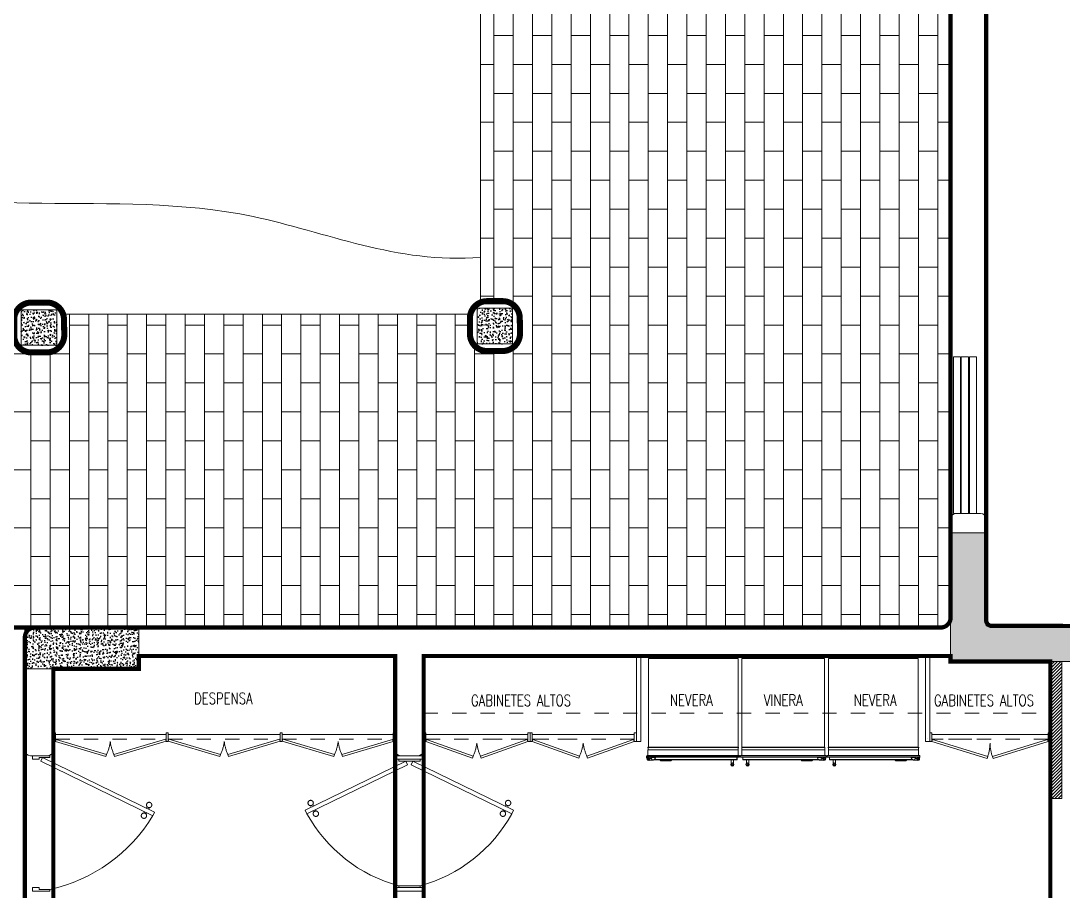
# Model space of a CAD drawing. Header units: metres. Extents: x 14 to 11050, y -346 to 476.
# Drawn here: x 135.34 to 142.66, y -211.28 to -205.17 of the extents above; entities that cross this region are included whole.
import ezdxf

# ---------------------------------------------------------------- set-up
doc = ezdxf.new("R2010")
doc.units = ezdxf.units.M
doc.linetypes.add('0', pattern=[0])
doc.linetypes.add('DASHED', pattern=[0.75, 0.5, -0.25])
doc.layers.get('0').update_dxf_attribs({"color": 250, "linetype": '0', "lineweight": 20})
for name, color, linetype, lineweight in [('A-DOOR', 35, 'Continuous', 5), ('A-WALL', 250, 'Continuous', 20), ('baños', 140, 'Continuous', 0), ('Columnas', 7, 'Continuous', 18), ('MOB FIJOS', 251, 'Continuous', 0), ('MOBILIARIOS', 252, 'Continuous', 0), ('piso', 253, 'Continuous', 0), ('PLF 01', 252, 'Continuous', 9), ('PROYECCION', 9, 'DASHED', 0), ('textos', 7, 'Continuous', 0)]:
    doc.layers.add(name, color=color, linetype=linetype, lineweight=lineweight)
doc.layers.add('HATCH', color=8, linetype='Continuous')
doc.layers.add('hatch piso', color=253, linetype='Continuous', lineweight=0, transparency=0.7)
doc.layers.add('REVESTIMIENTO EXTERIOR', color=7, linetype='Continuous', lineweight=5, true_color=0xffdebd)
doc.styles.add('Arch-Dim', font='romans.shx', dxfattribs={"width": 0.75})
doc.styles.get("Standard").update_dxf_attribs({"font": 'arial.ttf', "height": 0.1875})

# ---------------------------------------------------------------- blocks, each defined once
blk = doc.blocks.new('puerta 1.00')
at = {"layer": 'A-DOOR'}
for p, q in [((-0.15, -0.0125), (-0.9369, -0.3949)), ((-0.1376, -0.038), (-0.9245, -0.4204)), ((-0.1376, -0.038), (-0.15, -0.0125)), ((-0.8946, -0.3743), (-0.8996, -0.3641)), ((-0.8777, -0.3661), (-0.8826, -0.3559)), ((-0.9369, -0.3949), (-0.9245, -0.4204)), ((-0.8822, -0.3998), (-0.8772, -0.4101)), ((-0.8653, -0.3916), (-0.8603, -0.4018))]:
    blk.add_line(p, q, dxfattribs=at)
for points in [[(-0.08, 0), (-0.08, -0.025), (-0.125, -0.025), (-0.125, -0.0125), (-0.2, -0.0125), (-0.2, 0), (-0.08, 0)], [(-0.08, -0.95), (-0.08, -0.925), (-0.125, -0.925), (-0.125, -0.9375), (-0.2, -0.9375), (-0.2, -0.95), (-0.08, -0.95)]]:
    blk.add_lwpolyline(points, dxfattribs=at)
blk.add_arc((0.0366, 0.1602), 1.1229, 211.13358, 257.83427, dxfattribs=at)
for points in [[(-0.8982, -0.3642), (-0.9033, -0.3642), (-0.912, -0.3591), (-0.917, -0.3504), (-0.917, -0.3403), (-0.912, -0.3316), (-0.9033, -0.3265), (-0.8932, -0.3265), (-0.8844, -0.3316), (-0.8794, -0.3403), (-0.8794, -0.3504), (-0.8844, -0.3591), (-0.8932, -0.3642), (-0.8982, -0.3642)], [(-0.8617, -0.4394), (-0.8667, -0.4394), (-0.8754, -0.4344), (-0.8805, -0.4256), (-0.8805, -0.4156), (-0.8754, -0.4068), (-0.8667, -0.4018), (-0.8566, -0.4018), (-0.8479, -0.4068), (-0.8428, -0.4156), (-0.8428, -0.4257), (-0.8479, -0.4344), (-0.8566, -0.4394), (-0.8617, -0.4394)]]:
    blk.add_open_spline(points, degree=2, dxfattribs=at)
blk = doc.blocks.new('A$C0952172f')
at = {"layer": 'A-DOOR'}
for p, q in [((0.569, 1.4639), (0.5435, 1.4515)), ((0.9125, 0.7569), (0.569, 1.4639)), ((0.887, 0.7445), (0.5435, 1.4515)), ((0.564, 1.4092), (0.5538, 1.4042)), ((0.5723, 1.3923), (0.562, 1.3873)), ((0.5895, 1.4216), (0.5997, 1.4265)), ((0.5977, 1.4046), (0.608, 1.4096)), ((0.887, 0.7445), (0.9125, 0.7569)), ((0.887, 0.7193), (0.5435, 0.0124)), ((0.9125, 0.707), (0.569, 0)), ((0.887, 0.7193), (0.9125, 0.707)), ((0.5723, 0.0716), (0.562, 0.0766)), ((0.569, 0), (0.5435, 0.0124)), ((0.564, 0.0547), (0.5538, 0.0597)), ((0.5895, 0.0423), (0.5997, 0.0374)), ((0.5977, 0.0592), (0.608, 0.0543))]:
    blk.add_line(p, q, dxfattribs=at)
for points in [[(0, 0.8319), (0.025, 0.8319), (0.025, 0.6319), (0, 0.6319)], [(0.0375, 0.8069), (0.025, 0.8069), (0.025, 0.6569), (0.0375, 0.6569)], [(0.9125, 0.8069), (0.925, 0.8069), (0.925, 0.6569), (0.9125, 0.6569)], [(0.95, 0.8319), (0.925, 0.8319), (0.925, 0.6319), (0.95, 0.6319)]]:
    blk.add_lwpolyline(points, close=True, dxfattribs=at)
for centre, start, end in [((1.0509, 0.5323), 118.90198, 164.83585), ((1.0509, 0.9316), 195.16415, 241.09802)]:
    blk.add_arc(centre, 1.05, start, end, dxfattribs=at)
for points in [[(0.5244, 1.3886), (0.5244, 1.3937), (0.5295, 1.4024), (0.5382, 1.4075), (0.5483, 1.4074), (0.557, 1.4024), (0.5621, 1.3937), (0.5621, 1.3836), (0.557, 1.3748), (0.5483, 1.3698), (0.5382, 1.3698), (0.5295, 1.3749), (0.5244, 1.3836), (0.5244, 1.3886)], [(0.5997, 1.4252), (0.5997, 1.4303), (0.6047, 1.439), (0.6135, 1.444), (0.6236, 1.444), (0.6323, 1.439), (0.6373, 1.4302), (0.6373, 1.4202), (0.6323, 1.4114), (0.6236, 1.4064), (0.6135, 1.4064), (0.6047, 1.4114), (0.5997, 1.4202), (0.5997, 1.4252)], [(0.5244, 0.0753), (0.5244, 0.0702), (0.5295, 0.0615), (0.5382, 0.0564), (0.5483, 0.0564), (0.557, 0.0615), (0.5621, 0.0702), (0.5621, 0.0803), (0.557, 0.089), (0.5483, 0.0941), (0.5382, 0.0941), (0.5295, 0.089), (0.5244, 0.0803), (0.5244, 0.0753)], [(0.5997, 0.0387), (0.5997, 0.0336), (0.6047, 0.0249), (0.6135, 0.0199), (0.6236, 0.0199), (0.6323, 0.0249), (0.6373, 0.0337), (0.6373, 0.0437), (0.6323, 0.0525), (0.6236, 0.0575), (0.6135, 0.0575), (0.6047, 0.0525), (0.5997, 0.0437), (0.5997, 0.0387)]]:
    blk.add_open_spline(points, degree=2, dxfattribs=at)
blk = doc.blocks.new('PL BASE 1N NASAS 09')
at = {"layer": 'HATCH'}
h = blk.add_hatch(dxfattribs=at)
h.set_pattern_fill('AR-CONC', color=256, scale=0.00032)
h.paths.add_polyline_path([(-106.4561, -47.2693), (-106.2061, -47.2693), (-106.2061, -47.0193), (-106.4561, -47.0193)])
h = blk.add_hatch(dxfattribs=at)
h.set_pattern_fill('AR-CONC', color=256, scale=0.00032)
h.paths.add_polyline_path([(-103.2561, -47.2594), (-103.0061, -47.2594), (-103.0061, -47.0094), (-103.2561, -47.0094)])
h = blk.add_hatch(dxfattribs=at)
h.set_pattern_fill('AR-CONC', color=256, scale=0.00032)
h.paths.add_polyline_path([(-99.6812, -48.5842), (-99.9312, -48.5842), (-99.9312, -49.4888), (-98.7811, -49.4888), (-98.7811, -49.2388), (-99.6812, -49.2388)])
h = blk.add_hatch(dxfattribs=at)
h.set_pattern_fill('AR-CONC', color=256, scale=0.00032)
h.paths.add_polyline_path([(-106.4311, -49.2388), (-106.4311, -49.5388), (-105.6311, -49.5388), (-105.6311, -49.2388)])
at = {"layer": 'PLF 01'}
h = blk.add_hatch(dxfattribs=at)
h.set_pattern_fill('LINE', color=256, scale=0.005, angle=45)
h.set_pattern_definition([(45, (-98.539091, -50.599719), (-0.01122532, 0.01122532), [])])
h.paths.add_polyline_path([(-99.1496, -50.4497), (-99.231, -50.4497), (-99.231, -49.4888), (-99.1496, -49.4888)])
at = {"layer": 'A-DOOR'}
for points in [[(-99.9113, -47.3497), (-99.8613, -47.3497), (-99.8613, -48.4497), (-99.9113, -48.4497)], [(-99.8563, -47.3497), (-99.8063, -47.3497), (-99.8063, -48.4497), (-99.8563, -48.4497)], [(-99.7983, -47.3497), (-99.7483, -47.3497), (-99.7483, -48.4497), (-99.7983, -48.4497)]]:
    blk.add_lwpolyline(points, close=True, dxfattribs=at)
at = {"layer": 'A-WALL'}
for p, q in [((-99.9311, -48.4897), (-99.9311, -49.1797)), ((-99.6812, -48.4897), (-99.6812, -49.1597)), ((-106.3611, -49.2497), (-100.0011, -49.2497)), ((-106.4311, -49.3197), (-106.4311, -50.1097)), ((-105.6311, -49.4497), (-103.8311, -49.4497)), ((-103.8311, -49.4497), (-103.8311, -50.1097)), ((-103.6311, -49.4497), (-103.6311, -50.1097)), ((-103.6311, -49.4497), (-99.9312, -49.4497)), ((-106.2311, -49.5388), (-106.2311, -50.1097)), ((-106.3911, -50.1497), (-106.2711, -50.1497)), ((-103.7911, -50.1497), (-103.6711, -50.1497))]:
    blk.add_line(p, q, dxfattribs=at)
at = {"layer": 'A-WALL', "transparency": 33554684}
for p, q in [((-99.8911, -48.4497), (-99.7212, -48.4497)), ((-99.8011, -48.4497), (-99.8611, -48.4497))]:
    blk.add_line(p, q, dxfattribs=at)
at = {"layer": 'A-WALL'}
for points in [[(-106.3861, -47.3193), (-106.2761, -47.3193, 0.414214), (-106.1561, -47.1993), (-106.1561, -47.0893, 0.414214), (-106.2761, -46.9693), (-106.3861, -46.9693, 0.414214), (-106.5061, -47.0893), (-106.5061, -47.1993, 0.414214)], [(-103.1861, -47.3094), (-103.0761, -47.3094, 0.414214), (-102.9561, -47.1894), (-102.9561, -47.0794, 0.414214), (-103.0761, -46.9594), (-103.1861, -46.9594, 0.414214), (-103.3061, -47.0794), (-103.3061, -47.1894, 0.414214)]]:
    blk.add_lwpolyline(points, format="xyb", close=True, dxfattribs=at)
for centre, radius, start, end in [((-99.8911, -48.4897), 0.04, 90, 180), ((-99.7212, -48.4897), 0.04, 360, 90), ((-106.3611, -49.3197), 0.07, 90, 180), ((-100.0011, -49.1797), 0.07, 270, 0), ((-99.6412, -49.1987), 0.04, 180, 269.99524), ((-106.3911, -50.1097), 0.04, 180, 270), ((-106.2711, -50.1097), 0.04, 270, 0), ((-103.7911, -50.1097), 0.04, 180, 270), ((-103.6711, -50.1097), 0.04, 270, 0)]:
    blk.add_arc(centre, radius, start, end, dxfattribs=at)
at = {"layer": 'Columnas'}
for points in [[(-106.4561, -47.2693), (-106.2061, -47.2693), (-106.2061, -47.0193), (-106.4561, -47.0193)], [(-103.2561, -47.2594), (-103.0061, -47.2594), (-103.0061, -47.0094), (-103.2561, -47.0094)], [(-106.4311, -49.2388), (-106.4311, -49.5388), (-105.6311, -49.5388), (-105.6311, -49.2388)]]:
    blk.add_lwpolyline(points, close=True, dxfattribs=at)
blk.add_lwpolyline([(-99.6812, -48.5842), (-99.9312, -48.5842), (-99.9312, -49.4888), (-98.7811, -49.4888), (-98.7811, -49.2388), (-99.6812, -49.2388), (-99.6812, -48.5842)], dxfattribs=at)
at = {"layer": 'MOB FIJOS'}
for p, q in [((-102.1372, -49.4497), (-102.1372, -50.0497)), ((-102.1072, -49.4497), (-102.1072, -50.0497)), ((-100.1072, -49.4497), (-100.1072, -50.0497)), ((-100.0772, -49.4497), (-100.0772, -50.0497)), ((-100.1072, -50.0497), (-100.0772, -50.0497))]:
    blk.add_line(p, q, dxfattribs=at)
at = {"layer": 'MOB FIJOS', "ltscale": 0.01}
blk.add_line((-102.1072, -50.0497), (-102.1372, -50.0497), dxfattribs=at)
at = {"layer": 'MOB FIJOS'}
for points in [[(-106.2161, -49.9897), (-106.2311, -49.9897), (-106.2311, -50.0497), (-106.2161, -50.0497)], [(-106.2118, -50.0353), (-106.2161, -50.0497), (-105.8614, -50.1549), (-105.8571, -50.1406)], [(-105.4437, -50.0335), (-105.4395, -50.0479), (-105.8008, -50.1549), (-105.8051, -50.1406)], [(-105.4244, -49.9897), (-105.4394, -49.9897), (-105.4394, -50.0497), (-105.4244, -50.0497)], [(-105.4201, -50.0329), (-105.4243, -50.0473), (-105.0614, -50.1549), (-105.0571, -50.1406)], [(-104.6437, -50.0334), (-104.6394, -50.0478), (-105.0008, -50.1549), (-105.0051, -50.1406)], [(-104.6244, -49.9897), (-104.6394, -49.9897), (-104.6394, -50.0497), (-104.6244, -50.0497)], [(-104.6199, -50.0329), (-104.6242, -50.0473), (-104.2614, -50.1549), (-104.2571, -50.1406)], [(-103.8503, -50.0353), (-103.8461, -50.0497), (-104.2008, -50.1549), (-104.2051, -50.1406)], [(-103.8311, -49.9897), (-103.8461, -49.9897), (-103.8461, -50.0497), (-103.8311, -50.0497)], [(-103.6161, -49.9897), (-103.6311, -49.9897), (-103.6311, -50.0497), (-103.6161, -50.0497)], [(-103.6117, -50.0353), (-103.616, -50.0497), (-103.2879, -50.1661), (-103.2837, -50.1517)], [(-102.9035, -50.0353), (-102.8993, -50.0497), (-103.2273, -50.1661), (-103.2316, -50.1517)], [(-102.8992, -49.9897), (-102.8842, -49.9897), (-102.8842, -50.0497), (-102.8992, -50.0497)], [(-102.8692, -49.9897), (-102.8842, -49.9897), (-102.8842, -50.0497), (-102.8692, -50.0497)], [(-102.8648, -50.0353), (-102.8691, -50.0497), (-102.541, -50.1661), (-102.5367, -50.1517)], [(-102.1566, -50.0353), (-102.1523, -50.0497), (-102.4804, -50.1661), (-102.4847, -50.1517)], [(-102.1522, -49.9897), (-102.1372, -49.9897), (-102.1372, -50.0497), (-102.1522, -50.0497)], [(-100.0622, -49.9897), (-100.0772, -49.9897), (-100.0772, -50.0497), (-100.0622, -50.0497)], [(-100.0575, -50.0355), (-100.0622, -50.0497), (-99.675, -50.169), (-99.6703, -50.1547)], [(-99.2508, -50.0355), (-99.2461, -50.0497), (-99.6333, -50.169), (-99.638, -50.1547)], [(-99.246, -49.9897), (-99.231, -49.9897), (-99.231, -50.0497), (-99.246, -50.0497)]]:
    blk.add_lwpolyline(points, close=True, dxfattribs=at)
at = {"layer": 'MOBILIARIOS'}
blk.add_line((-100.0915, -50.0255), (-100.0915, -50.0262), dxfattribs=at)
at = {"layer": 'piso'}
for p, q in [((-99.9311, -42.0097), (-99.9311, -48.4897)), ((-103.2311, -43.5007), (-103.2311, -46.9682)), ((-106.1628, -47.0498), (-103.3023, -47.0498)), ((-106.3611, -49.2497), (-111.7811, -49.2497)), ((-106.2161, -49.9997), (-105.4394, -49.9997)), ((-105.4244, -49.9997), (-104.6394, -49.9997)), ((-104.6244, -49.9997), (-103.8461, -49.9997)), ((-103.6161, -49.9997), (-102.9372, -49.9997)), ((-102.8992, -49.9997), (-103.1789, -49.9997)), ((-102.8692, -49.9997), (-102.5894, -49.9997)), ((-102.1522, -49.9997), (-102.8311, -49.9997)), ((-99.246, -49.9997), (-100.0622, -49.9997)), ((-106.4311, -50.1097), (-106.4311, -51.1397))]:
    blk.add_line(p, q, dxfattribs=at)
at = {"layer": 'PLF 01'}
blk.add_lwpolyline([(-99.1496, -49.4888), (-99.1496, -50.4497), (-99.231, -50.4497), (-99.231, -49.4888)], dxfattribs=at)
at = {"layer": 'PROYECCION', "color": 252, "linetype": 'DASHED', "ltscale": 0.1}
for p, q in [((-103.6311, -49.8497), (-99.2323, -49.8497)), ((-106.2161, -50.0331), (-105.4394, -50.0331)), ((-105.4244, -50.0331), (-104.6394, -50.0331)), ((-104.6244, -50.0331), (-103.8461, -50.0331)), ((-103.6161, -50.0331), (-102.8864, -50.0331)), ((-103.1789, -50.0331), (-102.8992, -50.0331)), ((-102.1522, -50.0331), (-102.8819, -50.0331)), ((-102.5894, -50.0331), (-102.8692, -50.0331)), ((-99.7825, -50.0331), (-100.0622, -50.0331)), ((-99.246, -50.0331), (-100.0622, -50.0331))]:
    blk.add_line(p, q, dxfattribs=at)
for centre, radius, start, end in [((-106.1217, -50.0156), 0.2927, 334.73156, 353.31139), ((-105.5404, -50.0156), 0.2927, 186.68861, 205.26844), ((-105.3217, -50.0156), 0.2927, 334.73156, 353.31139), ((-104.7404, -50.0156), 0.2927, 186.68861, 205.26844), ((-104.5217, -50.0156), 0.2927, 334.73156, 353.31139), ((-103.9404, -50.0156), 0.2927, 186.68861, 205.26844), ((-103.5483, -50.0267), 0.2927, 334.73156, 353.31139), ((-102.9669, -50.0267), 0.2927, 186.68861, 205.26844), ((-102.8014, -50.0267), 0.2927, 334.73156, 353.31139), ((-102.22, -50.0267), 0.2927, 186.68861, 205.26844), ((-99.9685, -50.055), 0.3144, 341.50163, 358.95001), ((-99.3398, -50.055), 0.3144, 181.04999, 198.49837)]:
    blk.add_arc(centre, radius, start, end, dxfattribs=at)
at = {"color": 1, "rotation": 90}
blk.add_blockref('A$C0952172f', (-102.9991, -51.0997), dxfattribs=at)
at = {"layer": 'A-DOOR', "xscale": -1}
blk.add_blockref('puerta 1.00', (-106.4565, -50.1497), dxfattribs=at)
at = {"layer": 'baños', "linetype": 'Continuous'}
for tag, p in [('MODELNUMBER', (-121.6562, -54.8273)), ('TRADENAME', (-121.6562, -54.8273)), ('PRODUCT', (-121.6562, -54.8274)), ('MATERIAL', (-121.6562, -54.8274))]:
    blk.add_attdef(tag, p, '', height=0.0000254, rotation=359.99992, dxfattribs=at)
at = {"layer": 'textos', "insert": (-105.2428, -49.7874), "char_height": 0.08, "attachment_point": 7, "style": 'Arch-Dim'}
blk.add_mtext_dynamic_manual_height_columns('DESPENSA', width=1.167714, gutter_width=1, heights=[0], dxfattribs=at)
at = {"layer": 'textos', "char_height": 0.08, "width": 26.65337, "style": 'Arch-Dim'}
for s, insert, attachment_point in [('\\pxt5.9124,29;GABINETES ALTOS', (-103.2984, -49.7217), 1), ('\\pxt5.9124,29;NEVERA', (-101.9013, -49.7199), 1), ('\\pxt5.9124,29;VINERA', (-101.2419, -49.7199), 1), ('\\pxt5.9124,29;NEVERA', (-100.31, -49.7199), 3), ('\\pxt5.9124,29;GABINETES ALTOS', (-100.0481, -49.7217), 1)]:
    blk.add_mtext(s, dxfattribs=dict(at, insert=insert, attachment_point=attachment_point))
blk = doc.blocks.new('A$C217258af')
at = {"layer": 'MOBILIARIOS'}
for p, q in [((0, 0.0119), (0, 0.5919)), ((0, 0.5919), (0.6225, 0.5919)), ((0.6225, 0.5925), (0.6225, 0.0094)), ((0.6227, 0.0092), (0.6227, 0.5927)), ((0.6227, 0.5927), (0.6259, 0.5927)), ((0.6259, 0.5927), (0.6259, 0.0092)), ((0.6262, 0.0094), (0.6262, 0.5925)), ((0.6264, 0.0098), (0.6264, 0.592)), ((0.6264, 0.592), (0.6415, 0.592)), ((0.6415, 0.592), (0.6415, 0.0098)), ((0.6417, 0.5925), (0.6417, 0.0094)), ((0.642, 0.0092), (0.642, 0.5927)), ((0.642, 0.5927), (0.6826, 0.5927)), ((0.6826, 0.6017), (0.6826, 0.0002)), ((0.6905, 0.6019), (0.6828, 0.6019)), ((0.6828, 0.6019), (0.6828, 0)), ((0.6905, 0.6019), (0.6828, 0.6019)), ((0.6905, 0.6019), (0.6905, 0)), ((0.694, 0.5983), (0.694, 0.0615)), ((0.7098, 0.5847), (0.694, 0.5847)), ((0.7098, 0.5839), (0.694, 0.5839)), ((0.7098, 0.5839), (0.694, 0.5839)), ((0.7098, 0.5839), (0.7098, 0.5847)), ((0.7098, 0.5839), (0.7098, 0.5839)), ((0.7098, 0.5839), (0.7098, 0.0537)), ((0.7114, 0.0451), (0.7114, 0.5831)), ((0.7115, 0.5428), (0.7115, 0.56)), ((0.7378, 0.56), (0.7115, 0.56)), ((0.7378, 0.5428), (0.7115, 0.5428)), ((0.7378, 0.5597), (0.7378, 0.56)), ((0.7378, 0.5428), (0.7378, 0.5432)), ((0.7114, 0.1746), (0.7139, 0.1746)), ((0.7138, 0.1739), (0.7114, 0.1739)), ((0.7139, 0.1746), (0.7155, 0.1746)), ((0.7166, 0.1732), (0.7146, 0.1732)), ((0.7165, 0.1729), (0.7146, 0.1729)), ((0.7114, 0.0951), (0.7138, 0.0951)), ((0.7139, 0.0945), (0.7114, 0.0945)), ((0.7139, 0.0945), (0.7154, 0.0945)), ((0.7146, 0.0961), (0.7165, 0.0961)), ((0.7146, 0.0959), (0.7166, 0.0959)), ((0, 0.012), (0.6225, 0.012)), ((0, 0.0119), (0.6225, 0.0119)), ((0.0031, 0.012), (0.0031, 0.0119)), ((0.6227, 0.0092), (0.6259, 0.0092)), ((0.6258, 0.0092), (0.6258, 0.0057)), ((0.6258, 0.0057), (0.6265, 0.0057)), ((0.6264, 0.0098), (0.6415, 0.0098)), ((0.6265, 0.0057), (0.6265, 0.0098)), ((0.642, 0.0092), (0.6826, 0.0092)), ((0.6544, 0.0092), (0.6798, 0.0092)), ((0.679, 0.0092), (0.6627, 0.0092)), ((0.6828, 0), (0.6905, 0)), ((0.6938, 0.0615), (0.6938, 0.0608)), ((0.6989, 0.0615), (0.6938, 0.0615)), ((0.6938, 0.0608), (0.6989, 0.0608)), ((0.6938, 0.0608), (0.6938, 0.0604)), ((0.6989, 0.0604), (0.6938, 0.0604)), ((0.6938, 0.0604), (0.6938, 0.0604)), ((0.6938, 0.0143), (0.6938, 0.0143)), ((0.6938, 0.0143), (0.6938, 0.0097)), ((0.6938, 0.0097), (0.6938, 0.0093)), ((0.6938, 0.0097), (0.6938, 0.0097)), ((0.6938, 0.0093), (0.6938, 0.0086)), ((0.6938, 0.0003), (0.6938, 0.0023)), ((0.694, 0.0603), (0.6961, 0.0604)), ((0.694, 0.0603), (0.694, 0.0143)), ((0.694, 0.0592), (0.6953, 0.0592)), ((0.694, 0.0086), (0.694, 0.0036)), ((0.6942, 0), (0.6941, 0)), ((0.7032, 0.003), (0.6942, 0)), ((0.6945, 0.0082), (0.6945, 0.0085)), ((0.6961, 0.0592), (0.6953, 0.0592)), ((0.6967, 0.0592), (0.6953, 0.0592)), ((0.6989, 0.0604), (0.6961, 0.0604)), ((0.6961, 0.0604), (0.6961, 0.0592)), ((0.6967, 0.0592), (0.6961, 0.0592)), ((0.6961, 0.0074), (0.6966, 0.0079)), ((0.6967, 0.0592), (0.6967, 0.0592)), ((0.6967, 0.0343), (0.6967, 0.0592)), ((0.6967, 0.0343), (0.6967, 0.0592)), ((0.6967, 0.0343), (0.6967, 0.0343)), ((0.697, 0.0081), (0.697, 0.0081)), ((0.7095, 0.0182), (0.6982, 0.0305)), ((0.6982, 0.0305), (0.6982, 0.0304)), ((0.7095, 0.0182), (0.6982, 0.0304)), ((0.6989, 0.0615), (0.6989, 0.0608)), ((0.6989, 0.0604), (0.6989, 0.0604)), ((0.7007, 0.0109), (0.7007, 0.0109)), ((0.7052, 0.0198), (0.7052, 0.02)), ((0.7052, 0.02), (0.7074, 0.02)), ((0.706, 0.019), (0.7074, 0.019)), ((0.7074, 0.019), (0.7074, 0.02)), ((0.7074, 0.019), (0.7087, 0.019)), ((0.7154, 0.0161), (0.7091, 0.0519)), ((0.7091, 0.0519), (0.7091, 0.0519)), ((0.7154, 0.0161), (0.7091, 0.0519)), ((0.7102, 0.0521), (0.7095, 0.0519)), ((0.7095, 0.0519), (0.7158, 0.0162)), ((0.7095, 0.0182), (0.7095, 0.0182)), ((0.7165, 0.0163), (0.7102, 0.0521)), ((0.7149, 0.0481), (0.7114, 0.0592)), ((0.7153, 0.0233), (0.7153, 0.0458)), ((0.7154, 0.0161), (0.7154, 0.0161)), ((0.7165, 0.0163), (0.7158, 0.0162))]:
    blk.add_line(p, q, dxfattribs=at)
at = {"layer": 'MOBILIARIOS', "flags": 128}
for points in [[(0.7098, 0.5839), (0.7101, 0.5838), (0.7102, 0.5837)], [(0.7181, 0.1718), (0.7181, 0.1718), (0.7178, 0.1721), (0.7173, 0.1725), (0.7166, 0.1731)], [(0.7183, 0.1701), (0.7183, 0.1701), (0.7183, 0.1701), (0.7183, 0.1699), (0.7183, 0.1694), (0.7185, 0.1672), (0.7189, 0.1625), (0.7191, 0.1578), (0.7194, 0.1531), (0.7196, 0.1483), (0.7198, 0.1388), (0.7197, 0.1293), (0.7195, 0.1197), (0.7193, 0.115), (0.7191, 0.1103), (0.7188, 0.1055), (0.7186, 0.1032), (0.7185, 0.1017), (0.7184, 0.1006), (0.7184, 0.0999), (0.7183, 0.0992), (0.7183, 0.099), (0.7183, 0.0989), (0.7183, 0.0989)]]:
    blk.add_lwpolyline(points, dxfattribs=at)
at = {"layer": 'MOBILIARIOS'}
for centre, radius in [((0.7458, 0.5514), 0.0114), ((0.7458, 0.5514), 0.00572), ((0.7052, 0.0343), 0.00154)]:
    blk.add_circle(centre, radius, dxfattribs=at)
for centre, radius, start, end in [((0.6227, 0.5925), 0.000229, 90, 180), ((0.6259, 0.5925), 0.000229, 0, 90), ((0.6264, 0.5923), 0.000229, 180, 270), ((0.6415, 0.5923), 0.000229, 270, 0), ((0.642, 0.5925), 0.000229, 90, 180), ((0.6828, 0.6017), 0.000229, 90, 187.49472), ((0.6905, 0.5983), 0.00357, 0, 90), ((0.7098, 0.5831), 0.00165, 0, 90), ((0.7095, 0.5813), 0.00258, 42.78851, 84.58376), ((0.7115, 0.5599), 0.000114, 90, 180), ((0.7115, 0.5429), 0.000114, 180, 270), ((0.7145, 0.1741), 0.000724, 141.70371, 199.20548), ((0.5049, 0.1345), 0.2126, 349.32826, 10.67174), ((0.7147, 0.173), 0.000179, 133.23051, 213.13105), ((0.5049, 0.1345), 0.2131, 349.61459, 10.38541), ((0.5049, 0.1345), 0.2144, 10.38516, 10.77138), ((0.7167, 0.173), 0.000145, 108.54827, 213.579), ((0.3855, 0.1345), 0.3333, 353.38004, 6.61996), ((0.3855, 0.1345), 0.3347, 6.11184, 6.40413), ((0.7143, 0.0949), 0.000521, 147.59244, 231.49837), ((0.7147, 0.096), 0.000204, 152.52127, 221.08222), ((0.5049, 0.1345), 0.2144, 349.22804, 349.61484), ((0.7166, 0.096), 0.000132, 138.10644, 259.76629), ((-0.0117, 0.9063), 1.0896, 311.94539, 312.04827), ((0.3855, 0.1345), 0.3347, 353.59588, 353.8866), ((0.6227, 0.0094), 0.000229, 180, 270), ((0.6259, 0.0094), 0.000229, 270, 360), ((0.6264, 0.0096), 0.000229, 90, 180), ((0.6415, 0.0096), 0.000229, 360, 90), ((0.642, 0.0094), 0.000229, 180, 270), ((0.6627, 0.0095), 0.000343, 265.8847, 270), ((0.679, 0.0095), 0.000343, 270, 274.1153), ((0.6828, 0.0002), 0.000229, 172.50528, 270), ((0.6905, 0.0036), 0.00357, 270, 0), ((0.6938, 0.0057), 0.00857, 36.8699, 90), ((0.6938, 0.0057), 0.00399, 36.8699, 90), ((0.6938, 0.0057), 0.00401, 36.8699, 90), ((0.6938, 0.0057), 0.00355, 36.8699, 90), ((0.6938, 0.0057), 0.00286, 36.8699, 90), ((0.6941, 0.0003), 0.000343, 180, 270), ((0.6938, 0.0057), 0.00858, 36.8699, 88.54835), ((0.6941, 0.0082), 0.000343, 267.60533, 0), ((0.7052, 0.0143), 0.0114, 216.8699, 10.01739), ((0.7052, 0.0143), 0.0108, 216.8699, 10.01739), ((0.7024, 0.0343), 0.00571, 180, 222.6072), ((0.7024, 0.0343), 0.00572, 180, 222.6072), ((0.7052, 0.0143), 0.0103, 216.8699, 10.01739), ((0.7052, 0.0143), 0.0103, 216.8699, 10.01739), ((0.6989, 0.0501), 0.0114, 10.01739, 90), ((0.6989, 0.0501), 0.0108, 10.01739, 90), ((0.6989, 0.0501), 0.0103, 10.01739, 90), ((0.6989, 0.0501), 0.0103, 10.01739, 90), ((0.7052, 0.0143), 0.00608, 62.28185, 201.81903), ((0.7052, 0.0143), 0.00572, 90, 216.8699), ((0.7052, 0.0143), 0.00501, 90, 69.4022), ((0.7052, 0.0143), 0.00573, 216.8699, 42.6072), ((0.7052, 0.0143), 0.00572, 216.8699, 42.6072), ((0.706, 0.0198), 0.000801, 180, 270), ((0.7052, 0.0143), 0.00572, 42.6072, 55.08479), ((0.7074, 0.0458), 0.00787, 0, 17.4622)]:
    blk.add_arc(centre, radius, start, end, dxfattribs=at)
blk = doc.blocks.new('PL MUEBLES 1N NASAS 09')
at = {"layer": 'hatch piso'}
h = blk.add_hatch(dxfattribs=at)
h.set_pattern_fill('AR-BRSTD', color=256, scale=0.002, angle=-90)
h.set_pattern_definition([(270, (-8.74588, 232.01007), (0.1354836, -2e-17), []), (0, (-8.74588, 232.01007), (0.1354836, 0.2032), [0.1354836, -0.1354836])])
edge = h.paths.add_edge_path()
edge.add_line((62.3305, 47.2036), (63.1905, 47.2036))
edge.add_arc((63.1905, 47.2436), 0.04, 270, 360)
edge.add_line((63.2305, 47.2436), (63.2305, 48.4136))
edge.add_arc((63.189, 48.413), 0.0415, 0.85532, 101.82507)
edge.add_line((63.1805, 48.4536), (54.5805, 48.4536))
edge.add_line((54.5805, 48.4536), (54.5805, 46.9536))
edge.add_line((54.5805, 46.9536), (55.7774, 46.9536))
edge.add_arc((55.8749, 47.0236), 0.12, 180, 215.68533, ccw=False)
edge.add_line((55.7549, 47.0236), (55.7549, 47.1336))
edge.add_arc((55.8749, 47.1336), 0.12, 89.71481, 179.99942, ccw=False)
edge.add_line((55.8755, 47.2536), (55.9865, 47.2536))
edge.add_arc((55.9849, 47.1336), 0.12, 0, 89.21363, ccw=False)
edge.add_line((56.1049, 47.1336), (56.1049, 47.0236))
edge.add_arc((55.9849, 47.0236), 0.12, -35.68533, 0, ccw=False)
edge.add_line((56.0823, 46.9536), (58.9774, 46.9536))
edge.add_arc((59.0749, 47.0236), 0.12, 180, 215.68533, ccw=False)
edge.add_line((58.9549, 47.0236), (58.9549, 47.1336))
edge.add_arc((59.0749, 47.1336), 0.12, 90, 180, ccw=False)
edge.add_line((59.0749, 47.2536), (59.1849, 47.2536))
edge.add_arc((59.1857, 47.1344), 0.1191, 3.23542, 90.38751, ccw=False)
edge.add_line((59.3046, 47.1412), (59.3049, 47.0236))
edge.add_arc((59.1849, 47.0236), 0.12, 270.35703, 360, ccw=False)
edge.add_line((59.1856, 46.9036), (59.0749, 46.9036))
edge.add_arc((59.0749, 47.0236), 0.12, 248.28438, 270, ccw=False)
edge.add_line((59.0305, 46.9121), (59.0305, 45.0351))
edge.add_arc((59.0755, 44.9239), 0.12, 90, 112.02431, ccw=False)
edge.add_line((59.0755, 45.0439), (59.1855, 45.0439))
edge.add_arc((59.1855, 44.9239), 0.12, -0.017, 90.017, ccw=False)
edge.add_line((59.3055, 44.9239), (59.3055, 44.8084))
edge.add_arc((59.1854, 44.8141), 0.1202, 270.03837, 357.27448, ccw=False)
edge.add_line((59.1855, 44.6939), (59.0755, 44.6939))
edge.add_arc((59.0755, 44.8139), 0.12, 247.97569, 270, ccw=False)
edge.add_line((59.0305, 44.7026), (59.0305, 41.2351))
edge.add_arc((59.0755, 41.1239), 0.12, 90, 112.02431, ccw=False)
edge.add_line((59.0755, 41.2439), (59.1855, 41.2439))
edge.add_arc((59.1855, 41.1239), 0.12, 0, 90, ccw=False)
edge.add_line((59.3055, 41.1239), (59.3055, 41.0139))
edge.add_arc((59.1855, 41.0139), 0.12, 270, 360, ccw=False)
edge.add_line((59.1855, 40.8939), (59.0755, 40.8939))
edge.add_arc((59.0755, 41.0139), 0.12, 180, 270, ccw=False)
edge.add_line((58.9555, 41.0139), (58.9555, 41.1239))
edge.add_arc((59.0755, 41.1239), 0.12, 165.68977, 180, ccw=False)
edge.add_line((58.9592, 41.1535), (56.0988, 41.1535))
edge.add_arc((55.9819, 41.1132), 0.1236, -2.15031, 19.05586, ccw=False)
edge.add_line((56.1055, 41.1085), (56.1055, 41.004))
edge.add_arc((55.9855, 41.004), 0.12, 270, 360, ccw=False)
edge.add_line((55.9855, 40.884), (55.8755, 40.884))
edge.add_arc((55.8755, 41.004), 0.12, 180, 270, ccw=False)
edge.add_line((55.7555, 41.004), (55.7555, 41.114))
edge.add_arc((55.8755, 41.114), 0.12, 160.7818, 180, ccw=False)
edge.add_line((55.7622, 41.1535), (50.4939, 41.1535))
edge.add_arc((50.3827, 41.1085), 0.12, 0, 22.02431, ccw=False)
edge.add_line((50.5027, 41.1085), (50.5027, 40.9985))
edge.add_arc((50.3827, 40.9985), 0.12, 270, 360, ccw=False)
edge.add_line((50.3827, 40.8785), (50.2727, 40.8785))
edge.add_arc((50.2727, 40.9985), 0.12, 180, 270, ccw=False)
edge.add_line((50.1527, 40.9985), (50.1527, 41.1085))
edge.add_arc((50.2727, 41.1085), 0.12, 157.97569, 180, ccw=False)
edge.add_line((50.1614, 41.1535), (46.4305, 41.1535))
edge.add_line((46.4305, 41.1535), (46.4305, 40.9535))
edge.add_line((46.4305, 40.9535), (44.3305, 40.9535))
edge.add_line((44.3305, 40.9535), (44.3305, 39.3936))
edge.add_arc((44.3705, 39.3936), 0.04, 180, 270)
edge.add_line((44.3705, 39.3536), (47.8305, 39.3536))
edge.add_line((47.8305, 39.3536), (47.8305, 38.9536))
edge.add_line((47.8305, 38.9536), (62.3305, 38.9536))
edge.add_line((62.3305, 38.9536), (62.3305, 47.2036))
at = {"layer": 'MOBILIARIOS'}
for p, q in [((60.2085, 38.7369), (60.8385, 38.7369)), ((60.2085, 38.7369), (60.2085, 38.1147)), ((60.2085, 38.7369), (60.2085, 38.1147)), ((60.2085, 38.7338), (60.2085, 38.7338)), ((60.8385, 38.7369), (60.8385, 38.1147)), ((62.1033, 38.7369), (61.4733, 38.7369)), ((61.4733, 38.7369), (61.4733, 38.1147)), ((62.1033, 38.7369), (62.1033, 38.1147)), ((62.1033, 38.7369), (62.1033, 38.1147)), ((62.1033, 38.7338), (62.1033, 38.7338)), ((60.2023, 38.1114), (60.2023, 38.1107)), ((60.2057, 38.1114), (60.2023, 38.1114)), ((60.2023, 38.1107), (60.2064, 38.1107)), ((60.2057, 38.1145), (60.8393, 38.1145)), ((60.2057, 38.1145), (60.2057, 38.1113)), ((60.8393, 38.1113), (60.2057, 38.1113)), ((60.2057, 38.0952), (60.8393, 38.0952)), ((60.2057, 38.0952), (60.2057, 38.0546)), ((60.2057, 38.0828), (60.2057, 38.0574)), ((60.2057, 38.0582), (60.2057, 38.0745)), ((60.8391, 38.1147), (60.206, 38.1147)), ((60.206, 38.111), (60.8391, 38.111)), ((60.8391, 38.0955), (60.206, 38.0955)), ((60.2064, 38.1108), (60.8386, 38.1108)), ((60.2064, 38.1108), (60.2064, 38.0957)), ((60.8386, 38.0957), (60.2064, 38.0957)), ((60.8386, 38.1108), (60.8386, 38.0957)), ((60.8386, 38.1107), (60.8427, 38.1107)), ((60.8393, 38.1145), (60.8393, 38.1113)), ((60.8427, 38.1114), (60.8393, 38.1114)), ((60.8393, 38.0952), (60.8393, 38.0546)), ((61.4691, 38.1114), (61.4725, 38.1114)), ((61.4732, 38.1107), (61.4691, 38.1107)), ((62.1061, 38.1145), (61.4725, 38.1145)), ((61.4725, 38.1145), (61.4725, 38.1113)), ((61.4725, 38.1113), (62.1061, 38.1113)), ((62.1061, 38.0952), (61.4725, 38.0952)), ((61.4725, 38.0952), (61.4725, 38.0546)), ((61.4727, 38.1147), (62.1058, 38.1147)), ((62.1058, 38.111), (61.4727, 38.111)), ((61.4727, 38.0955), (62.1058, 38.0955)), ((62.1054, 38.1108), (61.4732, 38.1108)), ((61.4732, 38.1108), (61.4732, 38.0957)), ((61.4732, 38.0957), (62.1054, 38.0957)), ((62.1054, 38.1108), (62.1054, 38.0957)), ((62.1095, 38.1107), (62.1054, 38.1107)), ((62.1061, 38.1145), (62.1061, 38.1113)), ((62.1061, 38.1114), (62.1095, 38.1114)), ((62.1061, 38.0952), (62.1061, 38.0546)), ((62.1061, 38.0828), (62.1061, 38.0574)), ((62.1061, 38.0582), (62.1061, 38.0745)), ((62.1095, 38.1114), (62.1095, 38.1107)), ((60.8477, 38.0506), (60.1958, 38.0506)), ((60.1958, 38.0506), (60.1958, 38.0429)), ((60.8477, 38.0429), (60.1958, 38.0429)), ((60.1989, 38.0301), (60.1958, 38.0392)), ((60.1958, 38.0392), (60.1958, 38.0392)), ((60.8482, 38.0546), (60.1968, 38.0546)), ((60.1969, 38.0434), (60.1989, 38.0434)), ((60.2051, 38.0432), (60.2001, 38.0432)), ((60.204, 38.0411), (60.2044, 38.0406)), ((60.2047, 38.0402), (60.2047, 38.0402)), ((60.2048, 38.0427), (60.2051, 38.0427)), ((60.2058, 38.0434), (60.2052, 38.0434)), ((60.2063, 38.0434), (60.2058, 38.0434)), ((60.2063, 38.0434), (60.2063, 38.0434)), ((60.2109, 38.0434), (60.2063, 38.0434)), ((60.2074, 38.0365), (60.2074, 38.0365)), ((60.2109, 38.0434), (60.2109, 38.0434)), ((60.2569, 38.0432), (60.2109, 38.0432)), ((60.2127, 38.0218), (60.2484, 38.0281)), ((60.2127, 38.0218), (60.2484, 38.0281)), ((60.2485, 38.0277), (60.2127, 38.0214)), ((60.2127, 38.0218), (60.2127, 38.0218)), ((60.2129, 38.0207), (60.2127, 38.0214)), ((60.2129, 38.0207), (60.2486, 38.027)), ((60.2147, 38.0277), (60.227, 38.039)), ((60.2148, 38.0277), (60.2147, 38.0277)), ((60.2148, 38.0277), (60.227, 38.039)), ((60.2156, 38.0312), (60.2156, 38.0298)), ((60.2156, 38.0298), (60.2156, 38.0285)), ((60.2156, 38.0298), (60.2166, 38.0298)), ((60.2164, 38.032), (60.2166, 38.032)), ((60.2166, 38.032), (60.2166, 38.0298)), ((60.2199, 38.0219), (60.2423, 38.0219)), ((60.227, 38.039), (60.227, 38.039)), ((60.2309, 38.0405), (60.2558, 38.0405)), ((60.2309, 38.0405), (60.2309, 38.0405)), ((60.2309, 38.0405), (60.2558, 38.0405)), ((60.2417, 38.0258), (60.8296, 38.0258)), ((60.2447, 38.0223), (60.2558, 38.0258)), ((60.2484, 38.0281), (60.2484, 38.0281)), ((60.2486, 38.027), (60.2485, 38.0277)), ((60.8304, 38.0274), (60.2503, 38.0274)), ((60.2558, 38.0432), (60.2558, 38.0419)), ((60.2558, 38.0411), (60.2558, 38.0419)), ((60.2558, 38.0405), (60.2558, 38.0419)), ((60.2569, 38.0411), (60.2558, 38.0411)), ((60.2558, 38.0405), (60.2558, 38.0411)), ((60.2558, 38.0405), (60.2558, 38.0405)), ((60.2569, 38.0383), (60.2569, 38.0434)), ((60.2574, 38.0434), (60.2569, 38.0434)), ((60.2569, 38.0434), (60.2569, 38.0434)), ((60.2569, 38.0432), (60.2569, 38.0411)), ((60.2569, 38.0383), (60.2569, 38.0411)), ((60.2569, 38.0383), (60.2569, 38.0383)), ((60.2574, 38.0434), (60.2574, 38.0383)), ((60.2581, 38.0434), (60.2574, 38.0434)), ((60.2581, 38.0383), (60.2574, 38.0383)), ((60.2581, 38.0383), (60.2581, 38.0434)), ((60.8449, 38.0432), (60.2581, 38.0432)), ((60.291, 38.0233), (60.291, 38.0258)), ((60.291, 38.0233), (60.291, 38.0218)), ((60.2917, 38.0258), (60.2917, 38.0234)), ((60.2924, 38.0226), (60.2924, 38.0206)), ((60.2927, 38.0226), (60.2927, 38.0207)), ((60.3695, 38.0207), (60.3695, 38.0226)), ((60.3697, 38.0206), (60.3697, 38.0226)), ((60.3704, 38.0234), (60.3704, 38.0258)), ((60.3711, 38.0258), (60.3711, 38.0233)), ((60.3711, 38.0233), (60.3711, 38.0217)), ((60.7894, 38.0257), (60.8066, 38.0257)), ((60.7894, 37.9994), (60.7894, 38.0257)), ((60.7894, 37.9994), (60.7897, 37.9994)), ((60.8062, 37.9994), (60.8066, 37.9994)), ((60.8066, 37.9994), (60.8066, 38.0257)), ((60.8304, 38.0274), (60.8304, 38.0432)), ((60.8304, 38.0274), (60.8304, 38.0274)), ((60.8305, 38.0274), (60.8305, 38.0432)), ((60.8305, 38.0274), (60.8313, 38.0274)), ((60.8313, 38.0274), (60.8313, 38.0432)), ((60.8485, 38.0468), (60.8485, 38.0544)), ((61.4633, 38.0544), (62.1152, 38.0544)), ((61.4633, 38.0468), (61.4633, 38.0544)), ((61.4633, 38.0468), (62.1152, 38.0468)), ((61.4636, 38.0546), (62.115, 38.0546)), ((61.4669, 38.0432), (62.0537, 38.0432)), ((61.4805, 38.0274), (61.4805, 38.0432)), ((61.4813, 38.0274), (61.4805, 38.0274)), ((61.4813, 38.0274), (61.4813, 38.0432)), ((61.4813, 38.0274), (61.4813, 38.0432)), ((61.4813, 38.0274), (61.4813, 38.0274)), ((61.4813, 38.0274), (62.0615, 38.0274)), ((62.0701, 38.0258), (61.4822, 38.0258)), ((61.5224, 38.0257), (61.5052, 38.0257)), ((61.5052, 37.9994), (61.5052, 38.0257)), ((61.5056, 37.9994), (61.5052, 37.9994)), ((61.5224, 37.9994), (61.5221, 37.9994)), ((61.5224, 37.9994), (61.5224, 38.0257)), ((61.9407, 38.0258), (61.9407, 38.0233)), ((61.9407, 38.0233), (61.9407, 38.0217)), ((61.9414, 38.0234), (61.9414, 38.0258)), ((61.9421, 38.0206), (61.9421, 38.0226)), ((61.9423, 38.0207), (61.9423, 38.0226)), ((62.0191, 38.0226), (62.0191, 38.0207)), ((62.0194, 38.0226), (62.0194, 38.0206)), ((62.0201, 38.0258), (62.0201, 38.0234)), ((62.0208, 38.0233), (62.0208, 38.0258)), ((62.0208, 38.0233), (62.0208, 38.0218)), ((62.0537, 38.0434), (62.0544, 38.0434)), ((62.0537, 38.0383), (62.0537, 38.0434)), ((62.0537, 38.0383), (62.0544, 38.0383)), ((62.0544, 38.0434), (62.0544, 38.0383)), ((62.0544, 38.0434), (62.0549, 38.0434)), ((62.0549, 38.0383), (62.0549, 38.0434)), ((62.0549, 38.0434), (62.0549, 38.0434)), ((62.0549, 38.0432), (62.0549, 38.0411)), ((62.0549, 38.0432), (62.1009, 38.0432)), ((62.0549, 38.0383), (62.0549, 38.0411)), ((62.0549, 38.0411), (62.056, 38.0411)), ((62.0549, 38.0383), (62.0549, 38.0383)), ((62.056, 38.0432), (62.056, 38.0419)), ((62.056, 38.0411), (62.056, 38.0419)), ((62.056, 38.0405), (62.056, 38.0419)), ((62.056, 38.0405), (62.056, 38.0411)), ((62.056, 38.0405), (62.056, 38.0405)), ((62.0809, 38.0405), (62.056, 38.0405)), ((62.0809, 38.0405), (62.056, 38.0405)), ((62.0671, 38.0223), (62.056, 38.0258)), ((62.0632, 38.027), (62.0633, 38.0277)), ((62.0989, 38.0207), (62.0632, 38.027)), ((62.0633, 38.0277), (62.0991, 38.0214)), ((62.0991, 38.0218), (62.0634, 38.0281)), ((62.0634, 38.0281), (62.0634, 38.0281)), ((62.0991, 38.0218), (62.0634, 38.0281)), ((62.0919, 38.0219), (62.0695, 38.0219)), ((62.0809, 38.0405), (62.0809, 38.0405)), ((62.097, 38.0277), (62.0848, 38.039)), ((62.0848, 38.039), (62.0848, 38.039)), ((62.0971, 38.0277), (62.0848, 38.039)), ((62.0954, 38.032), (62.0952, 38.032)), ((62.0952, 38.032), (62.0952, 38.0298)), ((62.0962, 38.0298), (62.0952, 38.0298)), ((62.0962, 38.0312), (62.0962, 38.0298)), ((62.0962, 38.0298), (62.0962, 38.0285)), ((62.097, 38.0277), (62.0971, 38.0277)), ((62.0989, 38.0207), (62.0991, 38.0214)), ((62.0991, 38.0218), (62.0991, 38.0218)), ((62.1009, 38.0434), (62.1009, 38.0434)), ((62.1009, 38.0434), (62.1055, 38.0434)), ((62.1044, 38.0365), (62.1044, 38.0365)), ((62.1055, 38.0434), (62.106, 38.0434)), ((62.1055, 38.0434), (62.1055, 38.0434)), ((62.106, 38.0434), (62.1066, 38.0434)), ((62.1067, 38.0432), (62.1117, 38.0432)), ((62.107, 38.0427), (62.1067, 38.0427)), ((62.1071, 38.0402), (62.1071, 38.0402)), ((62.1078, 38.0411), (62.1074, 38.0406)), ((62.1122, 38.034), (62.1152, 38.043)), ((62.1149, 38.0434), (62.1129, 38.0434)), ((62.1152, 38.0544), (62.1152, 38.0468)), ((62.1152, 38.043), (62.1152, 38.0431))]:
    blk.add_line(p, q, dxfattribs=at)
at = {"layer": 'MOBILIARIOS', "flags": 128}
for points in [[(60.3667, 38.0189), (60.3667, 38.0189), (60.3667, 38.0189), (60.3665, 38.0189), (60.366, 38.0189), (60.3637, 38.0187), (60.3591, 38.0183), (60.3544, 38.0181), (60.3496, 38.0178), (60.3449, 38.0176), (60.3354, 38.0174), (60.3258, 38.0175), (60.3163, 38.0177), (60.3116, 38.0179), (60.3068, 38.0181), (60.3021, 38.0184), (60.2998, 38.0186), (60.2982, 38.0187), (60.2972, 38.0188), (60.2965, 38.0188), (60.2958, 38.0189), (60.2956, 38.0189), (60.2955, 38.0189), (60.2954, 38.0189)], [(60.3684, 38.0191), (60.3684, 38.0191), (60.3686, 38.0194), (60.3691, 38.0199), (60.3697, 38.0206)], [(60.8305, 38.0274), (60.8304, 38.0271), (60.8303, 38.027)], [(61.4813, 38.0274), (61.4814, 38.0271), (61.4815, 38.027)], [(61.9434, 38.0191), (61.9434, 38.0191), (61.9432, 38.0194), (61.9427, 38.0199), (61.9421, 38.0206)], [(61.9451, 38.0189), (61.9451, 38.0189), (61.9451, 38.0189), (61.9453, 38.0189), (61.9458, 38.0189), (61.9481, 38.0187), (61.9527, 38.0183), (61.9574, 38.0181), (61.9622, 38.0178), (61.9669, 38.0176), (61.9764, 38.0174), (61.986, 38.0175), (61.9955, 38.0177), (62.0002, 38.0179), (62.005, 38.0181), (62.0097, 38.0184), (62.012, 38.0186), (62.0136, 38.0187), (62.0146, 38.0188), (62.0153, 38.0188), (62.016, 38.0189), (62.0162, 38.0189), (62.0163, 38.0189), (62.0164, 38.0189)]]:
    blk.add_lwpolyline(points, dxfattribs=at)
at = {"layer": 'MOBILIARIOS'}
for centre, radius in [((60.2309, 38.032), 0.00154), ((60.798, 37.9915), 0.0114), ((60.798, 37.9915), 0.00572), ((61.5138, 37.9915), 0.0114), ((61.5138, 37.9915), 0.00572), ((62.0809, 38.032), 0.00154)]:
    blk.add_circle(centre, radius, dxfattribs=at)
for centre, radius, start, end in [((60.206, 38.1145), 0.000229, 90, 180), ((60.206, 38.1113), 0.000229, 180, 270), ((60.206, 38.0952), 0.000229, 90, 180), ((60.2061, 38.0745), 0.000343, 175.8847, 180), ((60.2061, 38.0582), 0.000343, 180, 184.1153), ((60.2062, 38.1108), 0.000229, 0, 90), ((60.2062, 38.0957), 0.000229, 270, 0), ((60.8388, 38.1108), 0.000229, 90, 180), ((60.8388, 38.0957), 0.000229, 180, 270), ((60.8391, 38.1145), 0.000229, 0, 90), ((60.8391, 38.1113), 0.000229, 270, 0), ((60.8391, 38.0952), 0.000229, 0, 90), ((61.4727, 38.1145), 0.000229, 90, 180), ((61.4727, 38.1113), 0.000229, 180, 270), ((61.4727, 38.0952), 0.000229, 90, 180), ((61.473, 38.1108), 0.000229, 0, 90), ((61.473, 38.0957), 0.000229, 270, 0), ((62.1056, 38.1108), 0.000229, 90, 180), ((62.1056, 38.0957), 0.000229, 180, 270), ((62.1058, 38.1145), 0.000229, 0, 90), ((62.1058, 38.1113), 0.000229, 270, 0), ((62.1058, 38.0952), 0.000229, 0, 90), ((62.1057, 38.0745), 0.000343, 0, 4.1153), ((62.1057, 38.0582), 0.000343, 355.8847, 0), ((60.1961, 38.0506), 0.000229, 82.50528, 180), ((60.1994, 38.0429), 0.00357, 180, 270), ((60.1962, 38.0392), 0.000343, 90, 180), ((60.2109, 38.032), 0.0114, 126.8699, 280.01739), ((60.2109, 38.032), 0.0108, 126.8699, 280.01739), ((60.2109, 38.032), 0.0103, 126.8699, 280.01739), ((60.2109, 38.032), 0.0103, 126.8699, 280.01739), ((60.2023, 38.0434), 0.00286, 306.8699, 0), ((60.2023, 38.0434), 0.00355, 306.8699, 0), ((60.2048, 38.0431), 0.000343, 177.60533, 270), ((60.2023, 38.0434), 0.00399, 306.8699, 0), ((60.2023, 38.0434), 0.00401, 306.8699, 0), ((60.2109, 38.032), 0.00573, 126.8699, 312.6072), ((60.2109, 38.032), 0.00572, 126.8699, 312.6072), ((60.2109, 38.032), 0.00501, 0, 339.4022), ((60.2023, 38.0434), 0.00857, 306.8699, 0), ((60.2023, 38.0434), 0.00858, 306.8699, 358.54835), ((60.2109, 38.032), 0.00572, 0, 126.8699), ((60.2109, 38.032), 0.00608, 332.28185, 111.81903), ((60.2109, 38.032), 0.00572, 312.6072, 325.08479), ((60.2164, 38.0312), 0.000801, 90, 180), ((60.2309, 38.0348), 0.00571, 90, 132.6072), ((60.2309, 38.0348), 0.00572, 90, 132.6072), ((60.2423, 38.0298), 0.00787, 270, 287.4622), ((60.2466, 38.0383), 0.0103, 280.01739, 0), ((60.2466, 38.0383), 0.0103, 280.01739, 0), ((60.2466, 38.0383), 0.0108, 280.01739, 0), ((60.2466, 38.0383), 0.0114, 280.01739, 0), ((60.2914, 38.0229), 0.000521, 57.59244, 141.49837), ((60.3311, 38.2323), 0.2144, 259.22804, 259.61484), ((60.3311, 38.2323), 0.2126, 259.32826, 280.67174), ((60.2926, 38.0225), 0.000204, 62.52127, 131.08222), ((60.2926, 38.0206), 0.000132, 48.10644, 169.76629), ((61.1029, 38.7489), 1.0896, 221.94539, 222.04827), ((60.3311, 38.2323), 0.2131, 259.61459, 280.38541), ((60.3311, 38.3517), 0.3333, 263.38004, 276.61996), ((60.3311, 38.3517), 0.3347, 263.59588, 263.8866), ((60.3311, 38.3517), 0.3347, 276.11184, 276.40413), ((60.3696, 38.0225), 0.000179, 43.23051, 123.13105), ((60.3696, 38.0205), 0.000145, 18.54827, 123.579), ((60.3311, 38.2323), 0.2144, 280.38516, 280.77138), ((60.3707, 38.0227), 0.000724, 51.70371, 109.20548), ((60.7895, 38.0257), 0.000114, 90, 180), ((60.8065, 38.0257), 0.000114, 0, 90), ((60.8279, 38.0277), 0.00258, 312.78851, 354.58376), ((60.8296, 38.0274), 0.00165, 270, 0), ((60.8449, 38.0468), 0.00357, 270, 0), ((60.8482, 38.0544), 0.000229, 0, 97.49472), ((61.4636, 38.0544), 0.000229, 82.50528, 180), ((61.4669, 38.0468), 0.00357, 180, 270), ((61.4822, 38.0274), 0.00165, 180, 270), ((61.4839, 38.0277), 0.00258, 185.41624, 227.21149), ((61.5053, 38.0257), 0.000114, 90, 180), ((61.5223, 38.0257), 0.000114, 0, 90), ((61.9411, 38.0227), 0.000724, 70.79452, 128.29629), ((61.9807, 38.2323), 0.2144, 259.22862, 259.61484), ((61.9807, 38.2323), 0.2126, 259.32826, 280.67174), ((61.9422, 38.0225), 0.000179, 56.86895, 136.76949), ((61.9422, 38.0205), 0.000145, 56.421, 161.45173), ((61.9807, 38.2323), 0.2131, 259.61459, 280.38541), ((61.9807, 38.3517), 0.3333, 263.38004, 276.61996), ((61.9807, 38.3517), 0.3347, 263.59587, 263.88816), ((61.9807, 38.3517), 0.3347, 276.1134, 276.40412), ((61.2089, 38.7489), 1.0896, 317.95173, 318.05461), ((62.0192, 38.0225), 0.000204, 48.91778, 117.47873), ((62.0192, 38.0206), 0.000132, 10.23371, 131.89356), ((61.9807, 38.2323), 0.2144, 280.38516, 280.77196), ((62.0204, 38.0229), 0.000521, 38.50163, 122.40756), ((62.0652, 38.0383), 0.0114, 180, 259.98261), ((62.0652, 38.0383), 0.0108, 180, 259.98261), ((62.0652, 38.0383), 0.0103, 180, 259.98261), ((62.0652, 38.0383), 0.0103, 180, 259.98261), ((62.0695, 38.0298), 0.00787, 252.5378, 270), ((62.0809, 38.0348), 0.00571, 47.3928, 90), ((62.0809, 38.0348), 0.00572, 47.3928, 90), ((62.1009, 38.032), 0.00608, 68.18097, 207.71815), ((62.1009, 38.032), 0.00572, 53.1301, 180), ((62.0954, 38.0312), 0.000801, 0, 90), ((62.1009, 38.032), 0.00501, 200.5978, 180), ((62.1009, 38.032), 0.00572, 214.91521, 227.3928), ((62.1009, 38.032), 0.00573, 227.3928, 53.1301), ((62.1009, 38.032), 0.00572, 227.3928, 53.1301), ((62.1009, 38.032), 0.0114, 259.98261, 53.1301), ((62.1009, 38.032), 0.0108, 259.98261, 53.1301), ((62.1009, 38.032), 0.0103, 259.98261, 53.1301), ((62.1009, 38.032), 0.0103, 259.98261, 53.1301), ((62.1095, 38.0434), 0.00857, 180, 233.1301), ((62.1095, 38.0434), 0.00858, 181.45165, 233.1301), ((62.1095, 38.0434), 0.00399, 180, 233.1301), ((62.1095, 38.0434), 0.00401, 180, 233.1301), ((62.1095, 38.0434), 0.00355, 180, 233.1301), ((62.1095, 38.0434), 0.00286, 180, 233.1301), ((62.107, 38.0431), 0.000343, 270, 2.39467), ((62.1117, 38.0468), 0.00357, 270, 0), ((62.1149, 38.0431), 0.000343, 0, 90), ((62.115, 38.0544), 0.000229, 0, 97.49472)]:
    blk.add_arc(centre, radius, start, end, dxfattribs=at)
at = {"layer": 'baños'}
blk.add_blockref('PL BASE 1N NASAS 09', (162.2615, 88.2033), dxfattribs=at)
at = {"layer": 'MOBILIARIOS', "xscale": -1, "rotation": 90}
blk.add_blockref('A$C217258af', (61.4565, 38.7373), dxfattribs=at)

msp = doc.modelspace()

# ---------------------------------------------------------------- linework, layer by layer
msp.add_open_spline([(138.5671, -206.8336), (137.9791, -206.8809), (136.9712, -206.4244), (135.4588, -206.4776), (134.1492, -206.3915), (133.7559, -206.97), (133.5789, -207.2312)], degree=3, knots=[0, 0, 0, 0, 1, 2, 3, 3.928897, 3.928897, 3.928897, 3.928897])
at = {"layer": 'REVESTIMIENTO EXTERIOR'}
for points, const_width in [([(125.9271, -207.4312), (125.8971, -207.4312), (123.9071, -207.4312, 0.414214), (123.8671, -207.4712), (123.8671, -208.9912, 0.414214), (123.9071, -209.0312), (127.2971, -209.0312, -0.414214), (127.3671, -209.1012), (127.3671, -209.4312), (129.8971, -209.4312), (141.7971, -209.4312, 0.414214), (141.8671, -209.3612), (141.8669, -201.2159, -0.428031), (141.9003, -201.181), (142.7271, -201.1812, 0.414214), (142.7671, -201.1412), (142.7671, -199.9712, 0.414214), (142.7271, -199.9312), (141.6471, -199.9312), (135.9166, -199.9312), (135.9171, -199.3312), (134.1171, -199.3312)], 0.03), ([(142.1169, -201.4712), (142.1169, -209.3802, 0.414189), (142.1569, -209.4202), (148.0751, -209.4213, 0.4079), (148.1171, -209.3802), (148.1171, -201.4712)], 0.03), ([(135.4121, -207.5007, -0.414214), (135.2921, -207.3807), (135.2921, -207.2691, -0.410231), (135.4121, -207.1507), (135.5221, -207.1507, -0.414214), (135.6421, -207.2707), (135.6439, -207.3807, -0.404771), (135.5221, -207.5007), (135.4121, -207.5007)], 0.0425), ([(138.6121, -207.4909, -0.414214), (138.4921, -207.3709), (138.4921, -207.2592, -0.410231), (138.6121, -207.1409), (138.7221, -207.1409, -0.414214), (138.8421, -207.2609), (138.8439, -207.3709, -0.404771), (138.7221, -207.4909), (138.6121, -207.4909)], 0.0425), ([(135.3671, -209.5012, -0.414214), (135.4371, -209.4312)], 0.03)]:
    msp.add_lwpolyline(points, format="xyb", dxfattribs=dict(at, const_width=const_width))
at = {"layer": 'REVESTIMIENTO EXTERIOR', "const_width": 0.03}
msp.add_lwpolyline([(135.3671, -209.5012), (135.3671, -215.4304), (127.3673, -215.4319)], dxfattribs=at)
msp.add_lwpolyline([(137.9671, -209.6312), (136.671, -209.6312), (136.1671, -209.6312), (136.1671, -209.7202), (135.5671, -209.7202), (135.5671, -215.1202), (135.8644, -215.1202), (135.8645, -215.2308), (137.6648, -215.2324), (137.6648, -215.1702), (137.9671, -215.1702)], close=True, dxfattribs=at)
msp.add_lwpolyline([(142.5671, -209.6702), (141.8669, -209.6702), (141.8669, -209.6312), (139.271, -209.6312), (138.2164, -209.6312), (138.1671, -209.6312), (138.1671, -215.1302, 0.414214), (138.2071, -215.1702), (142.5671, -215.1702)], format="xyb", close=True, dxfattribs=at)
at = {"layer": 'REVESTIMIENTO EXTERIOR'}
msp.add_open_spline([(138.5671, -206.8336), (137.9791, -206.8809), (136.9712, -206.4244), (135.4588, -206.4776), (134.1492, -206.3915), (133.7559, -206.97), (133.5789, -207.2312)], degree=3, knots=[0, 0, 0, 0, 1, 2, 3, 3.928897, 3.928897, 3.928897, 3.928897], dxfattribs=at)

# ---------------------------------------------------------------- block references
msp.add_blockref('PL MUEBLES 1N NASAS 09', (79.5366, -248.3847))

doc.saveas('drawing.dxf')
